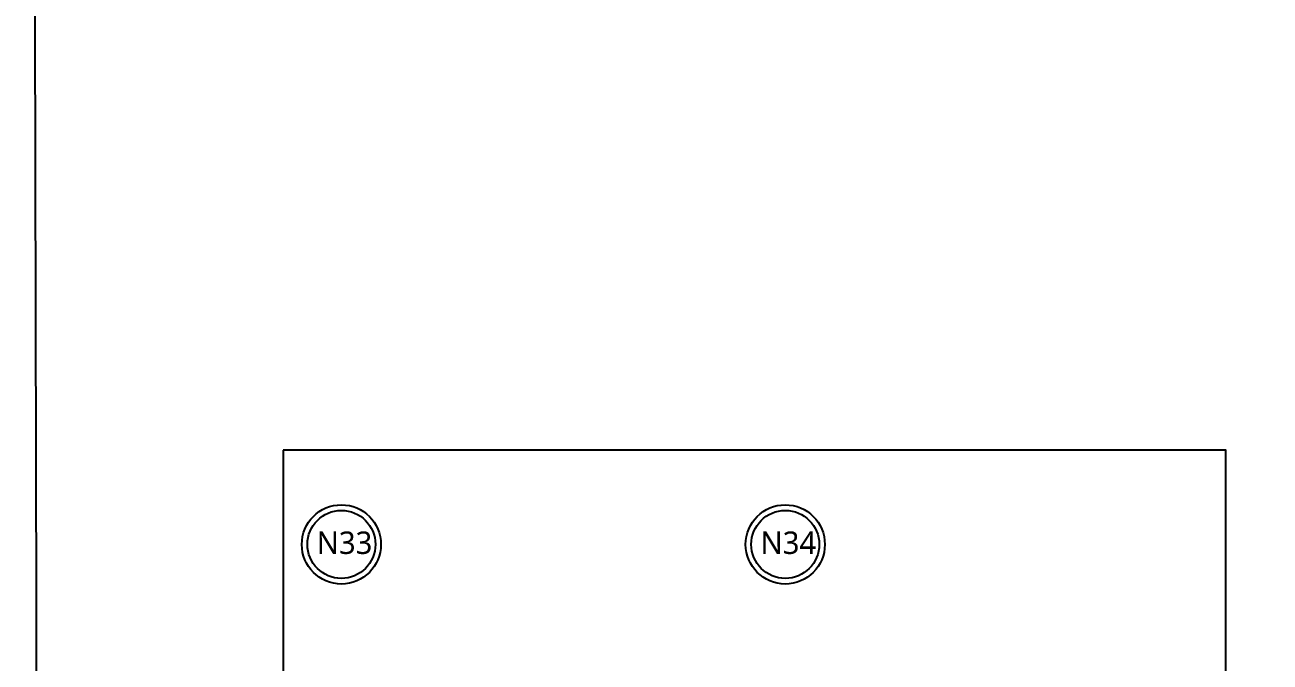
# Model space of a CAD drawing. Header units: centimetres. Extents: x -6116 to 16873, y -2889 to 4505.
# Drawn here: x 11527 to 12636, y -2290 to -1722 of the extents above; entities that cross this region are included whole.
import ezdxf

# ---------------------------------------------------------------- set-up
doc = ezdxf.new("R2010")
doc.units = ezdxf.units.CM
for name, color, linetype in [('5', 5, 'Continuous'), ('frame圖框', 34, 'Continuous'), ('section剖面線', 1, 'Continuous')]:
    doc.layers.add(name, color=color, linetype=linetype)
doc.styles.get("Standard").update_dxf_attribs({"font": 'ISOCP.SHX', "bigfont": 'CHINESET.SHX'})

msp = doc.modelspace()

# ---------------------------------------------------------------- linework, layer by layer
at = {"layer": '5', "linetype": 'ByBlock'}
for centre, radius in [((11808.73796, -2184.92795), 35.27331), ((12204.23858, -2184.92795), 35.27331), ((11808.73796, -2184.92795), 30.27331), ((12204.23858, -2184.92795), 30.27331)]:
    msp.add_circle(centre, radius, dxfattribs=at)
at = {"layer": 'frame圖框'}
msp.add_lwpolyline([(11756.8959, -2101.01064), (11756.8959, -2695.01064), (12596.8959, -2695.01064), (12596.8959, -2101.01064)], close=True, dxfattribs=at)
at = {"layer": 'section剖面線', "ltscale": 0.1}
msp.add_lwpolyline([(11526.70968, 2310.02356), (16861.47011, 2310.02356), (16873.32514, -2888.931), (11538.56471, -2888.931)], close=True, dxfattribs=at)

# ---------------------------------------------------------------- texts
at = {"layer": '5', "linetype": 'ByBlock', "char_height": 20, "attachment_point": 1}
for s, insert in [('{\\fMicrosoft JhengHei|b0|i0|c136|p34;N33}', (11786.71585, -2173.40092)), ('{\\fMicrosoft JhengHei|b0|i0|c136|p34;N34}', (12182.21647, -2173.40092))]:
    msp.add_mtext(s, dxfattribs=dict(at, insert=insert))

doc.saveas('drawing.dxf')
